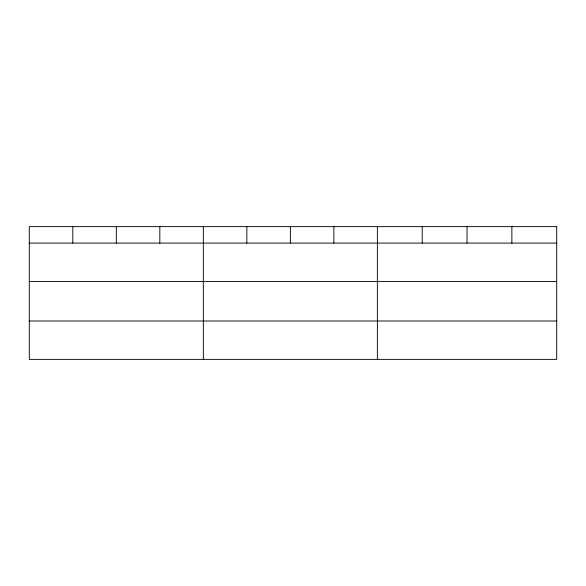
<?xml version="1.0" encoding="UTF-8"?>
<svg xmlns="http://www.w3.org/2000/svg" width="586" height="586" viewBox="0 0 586 586"><rect width="100%" height="100%" fill="white"/><g stroke="black" fill="none" stroke-linecap="round" stroke-linejoin="round"><path stroke-width="0.88" d="M29.3 243.095L556.7 243.095M29.3 281.463L556.7 281.463M29.3 320.996L556.7 320.996M511.871 226.628L511.871 243.095M467.042 226.628L467.042 243.095M422.213 226.628L422.213 243.095M377.384 226.628L377.384 359.372M333.874 226.628L333.874 243.095M290.363 226.628L290.363 243.095M246.853 226.628L246.853 243.095M203.342 226.628L203.342 359.372M159.832 226.628L159.832 243.095M116.321 226.628L116.321 243.095M72.811 226.628L72.811 243.095M556.7 226.628L29.3 226.628L29.3 359.372L556.7 359.372L556.7 226.628"/></g></svg>
